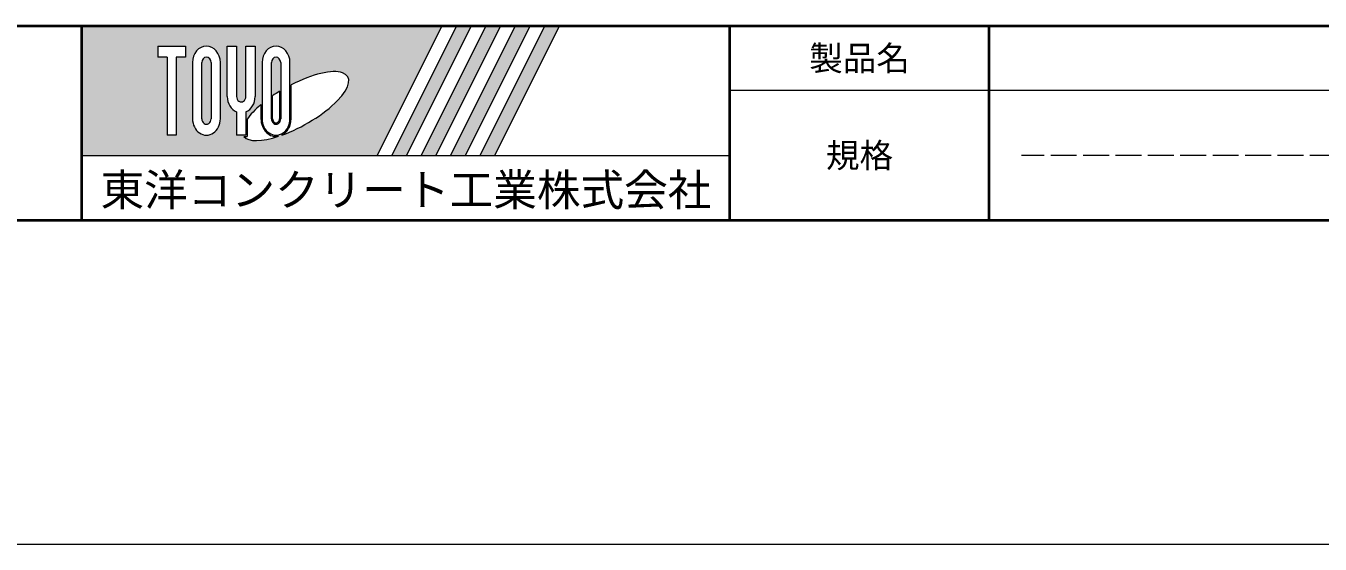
# Model space of a CAD drawing. Units: millimetres at full size; details may follow other scales. Extents: x -22536 to 51867, y -19720 to 38340.
# Drawn here: x 37915 to 43907, y -19720 to -17320 of the extents above; entities that cross this region are included whole.
import ezdxf
from ezdxf.enums import TextEntityAlignment as Align

# ---------------------------------------------------------------- set-up
doc = ezdxf.new("R2010")
doc.units = ezdxf.units.MM
doc.header["$LTSCALE"] = 20
doc.linetypes.add('DASHED', pattern=[7.5, 6, -1.5])
for name, color, linetype, lineweight in [('0_2', 5, 'Continuous', 13), ('図枠', 7, 'Continuous', 5), ('補助線', 8, 'Continuous', 13)]:
    doc.layers.add(name, color=color, linetype=linetype, lineweight=lineweight)
doc.styles.add('ＭＳ ゴシック', font='')
doc.styles.get('ＭＳ ゴシック').set_extended_font_data('MS Gothic')

msp = doc.modelspace()

# ---------------------------------------------------------------- hatches: boundary and pattern name
at = {"layer": '図枠'}
h = msp.add_hatch(color=256, dxfattribs=at)
h.paths.add_polyline_path([(38175, -17320), (38175, -17920), (39540.94, -17920), (39840.94, -17320)])
edge = h.paths.add_edge_path(flags=16)
edge.add_ellipse((39163.34, -17691.51), major_axis=(242.43, 135.7), ratio=0.3471473, start_angle=-144.311216, end_angle=72.189904, ccw=False)
edge.add_ellipse((39073.57, -17750.1), major_axis=(0, 82.5), ratio=0.8463542, start_angle=-160.703456, end_angle=-90)
edge.add_line((39143.4, -17750.1), (39143.4, -17592.83))
edge = h.paths.add_edge_path(flags=16)
edge.add_ellipse((39073.57, -17489.9), major_axis=(0, 76.15), ratio=0.8463542, start_angle=-90, end_angle=90, ccw=False)
edge.add_line((39138.03, -17489.9), (39138.03, -17750.1))
edge.add_ellipse((39073.57, -17750.1), major_axis=(0, 76.15), ratio=0.8463542, start_angle=90, end_angle=-90, ccw=False)
edge.add_line((39009.12, -17750.1), (39009.12, -17489.9))
edge = h.paths.add_edge_path(flags=16)
edge.add_line((39095.06, -17489.9), (39095.06, -17750.1))
edge.add_ellipse((39073.57, -17750.1), major_axis=(0, 25.38), ratio=0.8463542, start_angle=90, end_angle=-90, ccw=False)
edge.add_line((39052.09, -17750.1), (39052.09, -17489.9))
edge.add_ellipse((39073.57, -17489.9), major_axis=(0, 25.38), ratio=0.8463542, start_angle=-90, end_angle=90, ccw=False)
edge = h.paths.add_edge_path(flags=16)
edge.add_line((39089.69, -17622.89), (39089.69, -17750.1))
edge.add_ellipse((39073.57, -17750.1), major_axis=(0, 19.04), ratio=0.8463541, start_angle=90, end_angle=-90, ccw=False)
edge.add_line((39057.46, -17750.1), (39057.46, -17643.72))
edge.add_ellipse((39163.34, -17691.51), major_axis=(242.43, 135.7), ratio=0.3471473, start_angle=107.791742, end_angle=126.471318, ccw=False)
edge = h.paths.add_edge_path(flags=16)
edge.add_ellipse((38912.44, -17646.97), major_axis=(0, 76.15), ratio=0.8463542, start_angle=-163.341166, end_angle=-90, ccw=False)
edge.add_line((38933.92, -17718.77), (38933.92, -17826.25))
edge.add_line((38933.92, -17826.25), (38890.95, -17826.25))
edge.add_line((38890.95, -17826.25), (38890.95, -17718.77))
edge.add_ellipse((38912.44, -17646.97), major_axis=(0, 76.15), ratio=0.8463542, start_angle=90, end_angle=163.341166, ccw=False)
edge.add_line((38847.99, -17646.97), (38847.99, -17413.75))
edge.add_line((38847.99, -17413.75), (38890.95, -17413.75))
edge.add_line((38890.95, -17413.75), (38890.95, -17646.97))
edge.add_ellipse((38912.44, -17646.97), major_axis=(0, 25.38), ratio=0.8463542, start_angle=90, end_angle=-90)
edge.add_line((38933.92, -17646.97), (38933.92, -17413.75))
edge.add_line((38933.92, -17413.75), (38976.89, -17413.75))
edge.add_line((38976.89, -17413.75), (38976.89, -17646.97))
edge = h.paths.add_edge_path(flags=16)
edge.add_line((39003.75, -17684.42), (39003.75, -17750.1))
edge.add_ellipse((39073.57, -17750.1), major_axis=(0, 82.5), ratio=0.8463542, start_angle=90, end_angle=-171.54427)
edge.add_ellipse((39163.34, -17691.51), major_axis=(242.43, 135.7), ratio=0.3471473, start_angle=-178.649536, end_angle=-148.292442, ccw=False)
edge.add_line((38924.67, -17832.6), (38939.29, -17832.6))
edge.add_line((38939.29, -17832.6), (38939.29, -17752.15))
edge.add_ellipse((39163.34, -17691.51), major_axis=(242.43, 135.7), ratio=0.3471473, start_angle=148.21912, end_angle=165.908122, ccw=False)
edge = h.paths.add_edge_path(flags=16)
edge.add_ellipse((38751.31, -17489.9), major_axis=(0, 76.15), ratio=0.8463542, start_angle=-90, end_angle=90, ccw=False)
edge.add_line((38815.76, -17489.9), (38815.76, -17750.1))
edge.add_ellipse((38751.31, -17750.1), major_axis=(0, 76.15), ratio=0.8463542, start_angle=90, end_angle=-90, ccw=False)
edge.add_line((38686.85, -17750.1), (38686.85, -17489.9))
edge = h.paths.add_edge_path(flags=16)
edge.add_line((38772.79, -17489.9), (38772.79, -17750.1))
edge.add_ellipse((38751.31, -17750.1), major_axis=(0, 25.38), ratio=0.8463542, start_angle=90, end_angle=-90, ccw=False)
edge.add_line((38729.82, -17750.1), (38729.82, -17489.9))
edge.add_ellipse((38751.31, -17489.9), major_axis=(0, 25.38), ratio=0.8463542, start_angle=-90, end_angle=90, ccw=False)
h.paths.add_polyline_path([(38654.63, -17413.75), (38654.63, -17464.52), (38611.66, -17464.52), (38611.66, -17826.25), (38568.69, -17826.25), (38568.69, -17464.52), (38525.72, -17464.52), (38525.72, -17413.75)], flags=16)
for points in [[(39609, -17920), (39677.06, -17920), (39977.06, -17320), (39909, -17320)], [(40113.19, -17320), (40045.12, -17320), (39745.12, -17920), (39813.19, -17920)], [(40249.31, -17320), (40181.25, -17320), (39881.25, -17920), (39949.31, -17920)], [(40385.44, -17320), (40317.38, -17320), (40017.38, -17920), (40085.44, -17920)]]:
    msp.add_hatch(color=256, dxfattribs=at).paths.add_polyline_path(points)

# ---------------------------------------------------------------- linework, layer by layer
at = {"layer": '0_2'}
msp.add_line((-2267.22, -19720.17), (51867.22, -19720.17), dxfattribs=at)
at = {"layer": '図枠', "lineweight": 40}
for p, q in [((27600, -17320), (51000, -17320)), ((38175, -18220), (38175, -17320)), ((41175, -18220), (41175, -17320)), ((42375, -18220), (42375, -17320)), ((27600, -18220), (51000, -18220))]:
    msp.add_line(p, q, dxfattribs=at)
at = {"layer": '図枠'}
for p, q in [((38175, -17320), (39840.94, -17320)), ((39840.94, -17320), (39540.94, -17920)), ((39909, -17320), (39609, -17920)), ((39977.06, -17320), (39677.06, -17920)), ((40045.12, -17320), (39745.12, -17920)), ((40113.19, -17320), (39813.19, -17920)), ((40181.25, -17320), (39881.25, -17920)), ((39909, -17320), (39977.06, -17320)), ((40249.31, -17320), (39949.31, -17920)), ((40317.38, -17320), (40017.38, -17920)), ((40045.12, -17320), (40113.19, -17320)), ((40385.44, -17320), (40085.44, -17920)), ((40181.25, -17320), (40249.31, -17320)), ((40317.38, -17320), (40385.44, -17320)), ((38525.72, -17413.75), (38525.72, -17464.52)), ((38525.72, -17413.75), (38654.63, -17413.75)), ((38654.63, -17413.75), (38654.63, -17464.52)), ((38847.99, -17413.75), (38890.95, -17413.75)), ((38847.99, -17646.97), (38847.99, -17413.75)), ((38890.95, -17413.75), (38890.95, -17646.97)), ((38933.92, -17413.75), (38976.89, -17413.75)), ((38933.92, -17646.97), (38933.92, -17413.75)), ((38976.89, -17413.75), (38976.89, -17646.97)), ((38568.69, -17464.52), (38525.72, -17464.52)), ((38568.69, -17464.52), (38568.69, -17826.25)), ((38611.66, -17464.52), (38611.66, -17826.25)), ((38654.63, -17464.52), (38611.66, -17464.52)), ((38686.85, -17489.9), (38686.85, -17750.1)), ((38729.82, -17750.1), (38729.82, -17489.9)), ((38772.79, -17489.9), (38772.79, -17750.1)), ((38815.76, -17750.1), (38815.76, -17489.9)), ((39009.12, -17489.9), (39009.12, -17750.1)), ((39052.09, -17750.1), (39052.09, -17489.9)), ((39095.06, -17489.9), (39095.06, -17750.1)), ((39138.03, -17750.1), (39138.03, -17489.9)), ((39143.4, -17750.1), (39143.4, -17592.83)), ((39057.46, -17750.1), (39057.46, -17643.72)), ((39089.69, -17622.89), (39089.69, -17750.1)), ((38890.95, -17718.77), (38890.95, -17826.25)), ((38933.92, -17718.77), (38933.92, -17826.25)), ((39003.75, -17684.42), (39003.75, -17750.1)), ((38939.29, -17752.15), (38939.29, -17832.6)), ((38611.66, -17826.25), (38568.69, -17826.25)), ((38933.92, -17826.25), (38890.95, -17826.25)), ((38924.67, -17832.6), (38939.29, -17832.6)), ((38175, -17920), (39540.94, -17920)), ((39609, -17920), (39677.06, -17920)), ((39745.12, -17920), (39813.19, -17920)), ((39881.25, -17920), (39949.31, -17920)), ((40017.38, -17920), (40085.44, -17920))]:
    msp.add_line(p, q, dxfattribs=at)
at = {"layer": '図枠', "lineweight": 13}
msp.add_line((51000, -17620), (41175, -17620), dxfattribs=at)
at = {"layer": '図枠', "linetype": 'DASHED', "lineweight": 9}
msp.add_line((47880, -17920), (42525, -17920), dxfattribs=at)
at = {"layer": '図枠'}
for centre, major_axis, ratio, start_param, end_param in [((38751.31, -17489.9), (0, 76.15), 0.846354, 4.712389, 7.8539816), ((39073.57, -17489.9), (0, 76.15), 0.846354, 4.712389, 7.8539816), ((38751.31, -17489.9), (0, 25.38), 0.846354, 4.712389, 7.8539816), ((39073.57, -17489.9), (0, 25.38), 0.846354, 4.712389, 7.8539816), ((39163.34, -17691.51), (242.43, 135.7), 0.347147, 4.2621853, 7.7429163), ((38912.44, -17646.97), (0, 76.15), 0.846354, 1.5707963, 2.8017557), ((38912.44, -17646.97), (0, 25.38), 0.846354, 1.5707963, 4.712389), ((38912.44, -17646.97), (0, 76.15), 0.846354, 3.4814296, 4.712389), ((39163.34, -17691.51), (242.43, 135.7), 0.347147, 1.6817405, 1.8219833), ((39163.34, -17691.51), (242.43, 135.7), 0.347147, 2.0815197, 2.5155126), ((38751.31, -17750.1), (0, 76.15), 0.846354, 1.5707963, 4.712389), ((38751.31, -17750.1), (0, 25.38), 0.846354, 1.5707963, 4.712389), ((39073.57, -17750.1), (0, 82.5), 0.846354, 1.5707963, 3.3154679), ((39073.57, -17750.1), (0, 76.15), 0.846354, 1.5707963, 4.712389), ((39073.57, -17750.1), (0, 25.38), 0.846354, 1.5707963, 4.712389), ((39073.57, -17750.1), (0, 19.04), 0.846354, 1.5707963, 4.712389), ((39073.57, -17750.1), (0, 82.5), 0.846354, 3.5338438, 4.712389), ((39163.34, -17691.51), (242.43, 135.7), 0.347147, 3.2093975, 4.2004451)]:
    msp.add_ellipse(centre, major_axis=major_axis, ratio=ratio, start_param=start_param, end_param=end_param, dxfattribs=at)
at = {"layer": '補助線'}
msp.add_line((38175, -17920), (41175, -17920), dxfattribs=at)

# ---------------------------------------------------------------- texts
at = {"layer": '図枠', "style": 'ＭＳ ゴシック'}
for s, height, p in [('製品名', 113.9, (41775, -17470)), ('規格', 113.9, (41775, -17920)), ('東洋コンクリート工業株式会社', 148.1, (39675, -18079.38))]:
    msp.add_text(s, height=height, dxfattribs=at).set_placement(p, align=Align.MIDDLE_CENTER)

doc.saveas('drawing.dxf')
